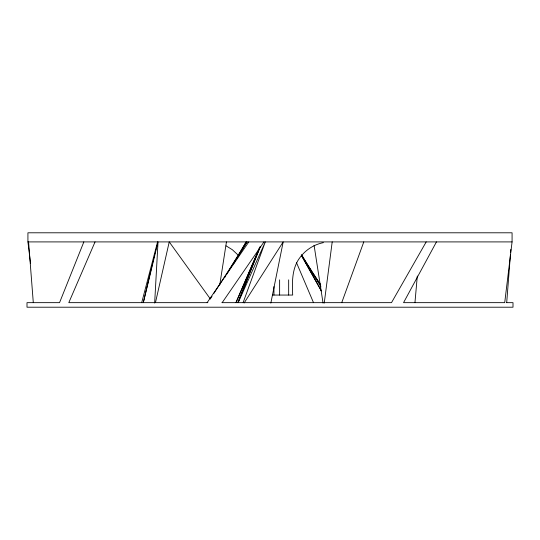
<?xml version="1.0" encoding="UTF-8"?>
<svg xmlns="http://www.w3.org/2000/svg" width="540" height="540" viewBox="0 0 540 540"><rect width="100%" height="100%" fill="white"/><g stroke="black" fill="none" stroke-linecap="round" stroke-linejoin="round"><path stroke-width="0.81" d="M154.656 303.021L158.031 241.907L143.397 302.312M506.702 302.656L510.442 254.387M510.577 252.72L510.833 249.392M414.956 302.656L417.305 276.021M30.544 263.54L27.925 241.907L27.925 232.794L512.075 232.794L512.075 241.907L504.718 302.656L403.549 302.656L436.455 241.907M324.236 303.075L332.201 241.907M219.767 284.891L226.442 241.907M270.837 303.075L283.19 241.907L244.154 302.954M155.534 302.312L169.236 241.907L210.418 299.045M143.363 302.312L157.572 241.907L141.703 302.656M341.732 302.656L363.785 241.907M243.155 302.488L265.288 241.907L238.201 302.603M238.005 302.542L260.307 246.571L237.782 302.656M83.849 241.907L59.555 302.656L27 302.656L27 307.206L513 307.206L513 302.656L506.378 302.656M259.754 247.286L235.953 302.656L259.841 247.286M95.047 241.907L68.803 302.656L207.9 302.656M237.101 258.005L238.336 255.812M239.159 254.347L240.017 252.882M240.806 251.417L246.186 241.907L228.94 270.493M426.195 241.907L391.5 302.656L221.94 302.656M224.626 277.641L225.491 276.21M226.787 274.064L228.076 271.924M233.827 263.344L235.157 261.198M236.48 259.058L237.803 256.912M238.687 255.481L247.084 241.907L213.82 293.47M210.634 298.418L211.997 296.298M207.11 302.656L248.819 241.907M222.163 302.656L263.993 241.907M323.399 242.636C314.422 244.397 306.16 249.5 300.578 256.757C291.796 267.415 292.046 282.069 292.694 295.056L272.444 295.056M27.925 241.907L512.075 241.907M226.031 245.822L232.382 249.75L237.836 254.84M309.663 268.826L311.56 271.586M312.984 273.659L320.092 284.013M301.577 255.326L320.713 284.992M301.57 254.765L320.976 286.929M301.631 255.812L321.394 290.945L301.253 255.076M296.507 262.663L313.51 302.656M314.071 245.207L323.055 303.075M28.586 241.907L33.298 302.656M288.664 279.869L288.664 295.056M279.625 279.869L279.625 295.056M273.956 286.619L273.956 295.056"/></g></svg>
